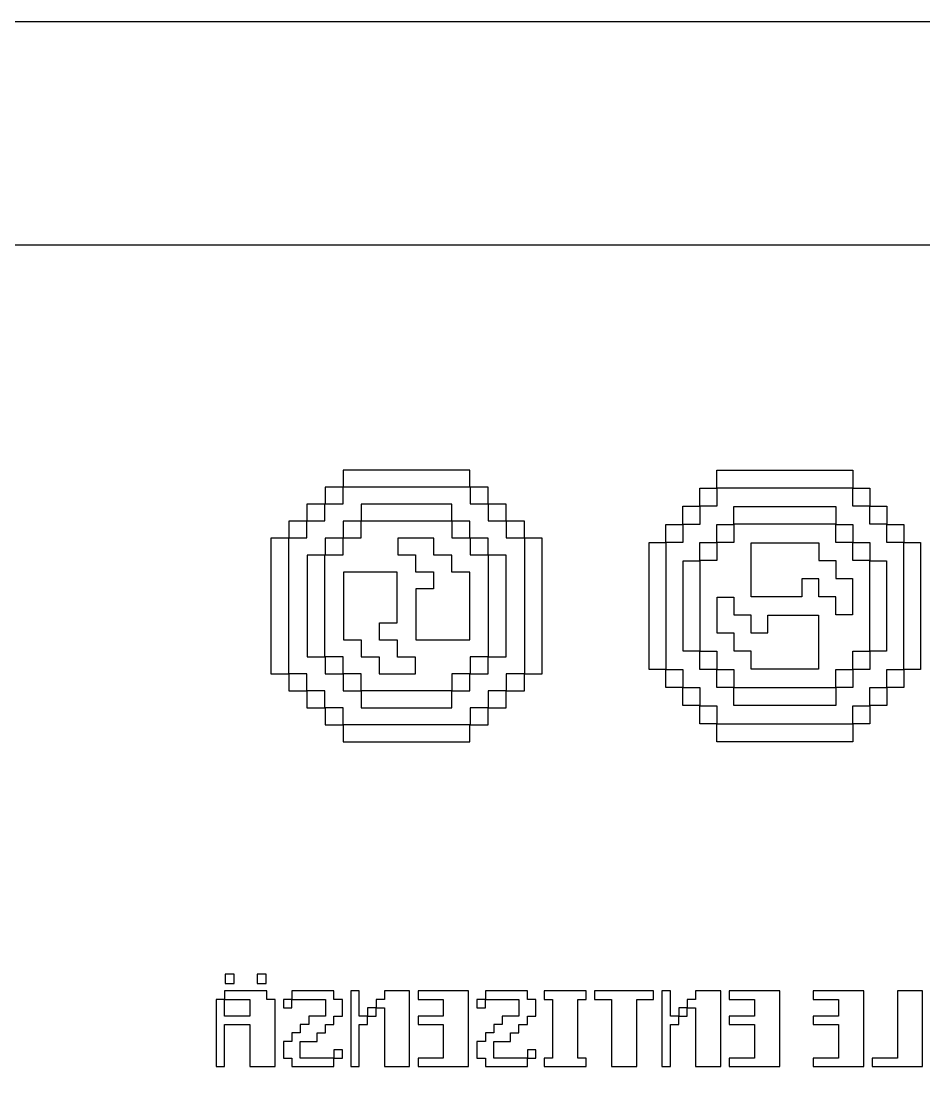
# Model space of a CAD drawing. Extents: x 0 to 138, y 0 to 96.
# Drawn here: x 91.22 to 109.71, y 74.05 to 95.99 of the extents above; entities that cross this region are included whole.
import ezdxf

# ---------------------------------------------------------------- set-up
doc = ezdxf.new("R2010")
doc.units = 0
doc.layers.add('Layer_1', color=7, linetype='CONTINUOUS')

msp = doc.modelspace()

# ---------------------------------------------------------------- linework, layer by layer
at = {"layer": 'Layer_1', "color": 7}
for points in [[(0.014465, 95.985521), (137.985535, 95.985521), (137.985535, 0.014463), (0.014465, 0.014463), (0.014465, 95.985521)], [(130.89566, 91.395654), (7.104344, 91.395654), (7.104344, 0.604339), (130.89566, 0.604339), (130.89566, 91.395654)], [(97.817349, 86.440237), (97.815215, 86.44193)], [(97.815215, 86.44193), (97.817349, 86.440237), (97.817349, 86.440237)], [(100.418243, 86.44193), (100.416068, 86.440237), (100.416068, 86.440237)], [(100.416068, 86.440237), (100.418243, 86.44193)], [(105.47679, 86.418968), (105.47879, 86.417204), (105.47879, 86.417204)], [(105.47879, 86.417163), (105.47679, 86.418927)], [(108.263177, 86.417204), (108.265254, 86.418968)], [(108.265254, 86.419009), (108.263215, 86.417204), (108.263215, 86.417204)], [(97.445764, 86.091871), (97.44363, 86.093564)], [(97.443671, 86.093641), (97.445764, 86.09191), (97.445764, 86.09191)], [(100.788023, 86.09164), (100.789787, 86.093641)], [(100.789828, 86.093564), (100.788023, 86.091602), (100.788023, 86.091602)], [(105.128463, 86.047342), (105.130463, 86.045577), (105.130463, 86.045577)], [(105.130463, 86.045577), (105.128463, 86.047342)], [(108.611889, 86.04529), (108.61362, 86.047424)], [(108.61362, 86.047383), (108.611889, 86.045249), (108.611889, 86.045249)], [(97.072044, 85.745275), (97.073809, 85.743275), (97.073809, 85.743275)], [(97.073809, 85.743275), (97.072044, 85.745275)], [(98.186801, 85.745237), (98.188935, 85.743583), (98.188935, 85.743583)], [(98.188976, 85.743583), (98.186842, 85.745275)], [(100.046616, 85.745275), (100.044482, 85.743583), (100.044482, 85.743583)], [(100.044482, 85.743583), (100.046616, 85.745275)], [(101.159649, 85.743275), (101.161414, 85.745275)], [(101.161414, 85.745275), (101.159649, 85.743275), (101.159649, 85.743275)], [(104.780097, 85.675715), (104.781828, 85.673622), (104.781828, 85.673622)], [(104.781867, 85.673622), (104.780174, 85.675756)], [(105.825156, 85.675756), (105.827156, 85.673992), (105.827156, 85.673992)], [(105.827156, 85.673951), (105.825156, 85.675715)], [(107.916888, 85.675797), (107.914888, 85.673992), (107.914888, 85.673992)], [(107.914888, 85.673992), (107.916927, 85.675756)], [(108.961908, 85.675797), (108.959908, 85.673992), (108.959908, 85.673992)], [(108.959908, 85.673992), (108.961947, 85.675756)], [(96.700418, 85.396948), (96.702182, 85.394948), (96.702182, 85.394948)], [(96.702223, 85.394948), (96.700459, 85.396948)], [(97.817308, 85.395217), (97.815174, 85.396909)], [(97.815256, 85.396909), (97.817349, 85.395217), (97.817349, 85.395217)], [(100.416437, 85.394948), (100.418202, 85.396948)], [(100.418243, 85.396948), (100.416437, 85.394948), (100.416437, 85.394948)], [(101.532999, 85.396948), (101.531235, 85.394948), (101.531235, 85.394948)], [(101.531235, 85.394909), (101.532999, 85.396909)], [(104.433501, 85.302037), (104.431808, 85.304171)], [(104.431808, 85.304171), (104.433501, 85.302037), (104.433501, 85.302037)], [(105.478521, 85.302078), (105.476828, 85.304212)], [(105.476828, 85.30413), (105.478521, 85.302037), (105.478521, 85.302037)], [(107.567099, 85.297646), (107.567099, 85.297646)], [(108.263523, 85.302078), (108.265254, 85.304212)], [(108.265293, 85.304171), (108.263561, 85.302037), (108.263561, 85.302037)], [(109.308582, 85.302078), (109.310274, 85.304212)], [(109.310313, 85.304171), (109.30862, 85.302037), (109.30862, 85.302037)], [(97.44363, 85.048582), (97.445394, 85.046582), (97.445394, 85.046582)], [(97.445435, 85.046582), (97.443671, 85.048582)], [(100.789787, 85.048621), (100.788023, 85.046582), (100.788023, 85.046582)], [(100.788023, 85.046582), (100.789787, 85.048582)], [(105.130155, 84.93041), (105.128463, 84.932544)], [(105.128501, 84.932585), (105.130155, 84.930451), (105.130155, 84.930451)], [(108.61362, 84.932585), (108.611889, 84.930451), (108.611889, 84.930451)], [(108.611927, 84.93041), (108.613658, 84.932544)], [(97.82174, 83.306638), (97.82174, 83.306638)], [(100.413729, 83.310716), (100.413729, 83.310716)], [(100.413729, 83.310716), (100.413729, 83.310716)], [(97.443589, 82.956849), (97.445394, 82.95885), (97.445394, 82.95885)], [(97.445394, 82.95885), (97.44363, 82.956811)], [(100.788023, 82.95885), (100.789787, 82.956811)], [(100.789787, 82.956811), (100.788023, 82.95885), (100.788023, 82.95885)], [(105.128463, 83.07277), (105.130155, 83.074904), (105.130155, 83.074904)], [(105.130155, 83.074904), (105.128463, 83.07277)], [(108.611889, 83.074945), (108.61362, 83.072811)], [(108.613658, 83.072811), (108.611889, 83.074904), (108.611889, 83.074904)], [(96.700377, 82.608484), (96.702182, 82.610523), (96.702182, 82.610523)], [(96.702182, 82.610561), (96.700418, 82.608484)], [(97.817308, 82.610215), (97.815174, 82.608484)], [(97.815215, 82.608445), (97.817349, 82.610176), (97.817349, 82.610176)], [(100.418202, 82.608445), (100.416437, 82.610523), (100.416437, 82.610523)], [(100.416437, 82.610523), (100.418202, 82.608445)], [(101.531235, 82.610561), (101.532999, 82.608484)], [(101.532999, 82.608445), (101.531235, 82.610523), (101.531235, 82.610523)], [(104.431808, 82.701143), (104.433501, 82.703318), (104.433501, 82.703318)], [(104.433501, 82.703318), (104.431808, 82.701143)], [(105.47879, 82.702949), (105.47679, 82.701184)], [(105.47679, 82.701143), (105.47879, 82.702949), (105.47879, 82.702949)], [(107.563022, 82.705657), (107.563022, 82.705657)], [(107.563022, 82.705657), (107.563022, 82.705657)], [(108.265293, 82.701184), (108.263215, 82.702949), (108.263215, 82.702949)], [(108.263215, 82.702949), (108.265293, 82.701184)], [(109.30862, 82.703318), (109.310313, 82.701143)], [(109.310351, 82.701184), (109.30862, 82.703318), (109.30862, 82.703318)], [(104.782097, 82.331363), (104.780097, 82.329599)], [(104.780174, 82.329558), (104.782136, 82.331363), (104.782136, 82.331363)], [(105.825117, 82.329599), (105.827156, 82.331363), (105.827156, 82.331363)], [(105.827156, 82.331363), (105.825156, 82.329599)], [(107.914888, 82.331363), (107.916927, 82.329599)], [(107.916927, 82.329599), (107.914888, 82.331363), (107.914888, 82.331363)], [(108.961947, 82.329599), (108.959908, 82.331363), (108.959908, 82.331363)], [(108.959947, 82.331363), (108.961985, 82.329599)], [(97.074096, 82.261849), (97.071962, 82.260118)], [(97.072003, 82.260118), (97.074137, 82.261849), (97.074137, 82.261849)], [(98.186801, 82.260118), (98.188935, 82.261849), (98.188935, 82.261849)], [(98.188976, 82.261811), (98.186842, 82.26008)], [(100.044441, 82.261849), (100.046575, 82.260118)], [(100.046575, 82.26008), (100.044482, 82.261849), (100.044482, 82.261849)], [(101.161414, 82.260118), (101.159649, 82.262195), (101.159649, 82.262195)], [(101.159649, 82.262195), (101.161414, 82.260118)], [(97.443589, 81.911829), (97.445394, 81.91383), (97.445394, 81.91383)], [(97.445394, 81.91383), (97.44363, 81.911791)], [(100.789787, 81.911791), (100.788023, 81.91383), (100.788023, 81.91383)], [(100.788023, 81.913791), (100.789787, 81.911752)], [(105.130463, 81.959737), (105.128463, 81.957972)], [(105.128463, 81.957972), (105.130463, 81.959737), (105.130463, 81.959737)], [(108.61362, 81.957972), (108.611542, 81.959737), (108.611542, 81.959737)], [(108.611542, 81.959737), (108.61362, 81.957972)], [(97.817308, 81.565156), (97.815174, 81.563464)], [(97.815215, 81.563425), (97.817349, 81.565118), (97.817349, 81.565118)], [(100.416068, 81.565118), (100.418243, 81.563425)], [(100.418202, 81.563387), (100.416068, 81.565118), (100.416068, 81.565118)], [(105.47679, 81.586387), (105.47879, 81.588151), (105.47879, 81.588151)], [(105.478829, 81.588151), (105.476828, 81.586387)], [(108.263177, 81.588151), (108.265254, 81.586387)], [(108.265293, 81.586387), (108.263215, 81.588151), (108.263215, 81.588151)], [(95.583907, 76.451644), (95.396554, 76.451644), (95.396554, 76.264291), (95.583907, 76.264291), (95.583907, 76.451644)], [(96.242312, 76.451644), (96.054959, 76.451644), (96.054959, 76.264291), (96.242312, 76.264291), (96.242312, 76.451644)], [(96.422066, 74.559019), (96.422066, 74.731391), (96.422066, 74.903762), (96.422066, 75.076133), (96.422066, 75.248505), (96.422066, 75.420876), (96.422066, 75.593247), (96.422066, 75.765619), (96.422066, 75.93799), (96.24969, 75.93799), (96.24969, 76.110361), (96.077322, 76.110361), (95.904953, 76.110361), (95.732577, 76.110361), (95.560209, 76.110361), (95.387833, 76.110361), (95.387833, 75.93799), (95.560209, 75.93799), (95.732577, 75.93799), (95.904953, 75.93799), (95.904953, 75.765619), (95.904953, 75.593247), (95.732577, 75.593247), (95.560209, 75.593247), (95.387833, 75.593247), (95.387833, 75.765619), (95.387833, 75.93799), (95.215465, 75.93799), (95.215465, 75.765619), (95.215465, 75.593247), (95.215465, 75.420876), (95.215465, 75.248505), (95.215465, 75.076133), (95.215465, 74.903762), (95.215465, 74.731391), (95.215465, 74.559019), (95.387833, 74.559019), (95.387833, 74.731391), (95.387833, 74.903762), (95.387833, 75.076133), (95.387833, 75.248505), (95.387833, 75.420876), (95.560209, 75.420876), (95.732577, 75.420876), (95.904953, 75.420876), (95.904953, 75.248505), (95.904953, 75.076133), (95.904953, 74.903762), (95.904953, 74.731391), (95.904953, 74.559019), (96.077322, 74.559019), (96.24969, 74.559019), (96.422066, 74.559019), (96.422066, 74.559019), (96.422066, 74.559019), (96.422066, 74.559019)], [(97.801036, 75.593247), (97.801036, 75.765619), (97.801036, 75.93799), (97.628665, 75.93799), (97.628665, 76.110361), (97.456294, 76.110361), (97.283922, 76.110361), (97.111551, 76.110361), (96.93918, 76.110361), (96.766808, 76.110361), (96.766808, 75.93799), (96.93918, 75.93799), (97.111551, 75.93799), (97.283922, 75.93799), (97.456294, 75.93799), (97.456294, 75.765619), (97.456294, 75.593247), (97.283922, 75.593247), (97.111551, 75.593247), (97.111551, 75.420876), (96.93918, 75.420876), (96.93918, 75.248505), (96.766808, 75.248505), (96.766808, 75.076133), (96.594437, 75.076133), (96.594437, 74.903762), (96.594437, 74.731391), (96.766808, 74.731391), (96.766808, 74.559019), (96.93918, 74.559019), (97.111551, 74.559019), (97.283922, 74.559019), (97.456294, 74.559019), (97.628665, 74.559019), (97.628665, 74.731391), (97.456294, 74.731391), (97.283922, 74.731391), (97.111551, 74.731391), (96.93918, 74.731391), (96.93918, 74.903762), (96.93918, 75.076133), (97.111551, 75.076133), (97.283922, 75.076133), (97.283922, 75.248505), (97.456294, 75.248505), (97.456294, 75.420876), (97.628665, 75.420876), (97.628665, 75.593247), (97.801036, 75.593247), (97.801036, 75.593247), (97.801036, 75.593247), (97.801036, 75.593247)], [(96.766808, 75.765619), (96.766808, 75.93799), (96.594437, 75.93799), (96.594437, 75.765619), (96.766808, 75.765619), (96.766808, 75.765619), (96.766808, 75.765619), (96.766808, 75.765619)], [(98.318148, 75.420876), (98.318148, 75.593247), (98.145777, 75.593247), (98.145777, 75.765619), (98.145777, 75.93799), (98.145777, 76.110361), (97.973406, 76.110361), (97.973406, 75.93799), (97.973406, 75.765619), (97.973406, 75.593247), (97.973406, 75.420876), (97.973406, 75.248505), (97.973406, 75.076133), (97.973406, 74.903762), (97.973406, 74.731391), (97.973406, 74.559019), (98.145777, 74.559019), (98.145777, 74.731391), (98.145777, 74.903762), (98.145777, 75.076133), (98.145777, 75.248505), (98.145777, 75.420876), (98.318148, 75.420876), (98.318148, 75.420876), (98.318148, 75.420876), (98.318148, 75.420876)], [(99.180006, 74.559019), (99.180006, 74.731391), (99.180006, 74.903762), (99.180006, 75.076133), (99.180006, 75.248505), (99.180006, 75.420876), (99.180006, 75.593247), (99.180006, 75.765619), (99.180006, 75.93799), (99.180006, 76.110361), (99.007634, 76.110361), (98.835262, 76.110361), (98.662891, 76.110361), (98.662891, 75.93799), (98.49052, 75.93799), (98.49052, 75.765619), (98.662891, 75.765619), (98.662891, 75.593247), (98.662891, 75.420876), (98.662891, 75.248505), (98.662891, 75.076133), (98.662891, 74.903762), (98.662891, 74.731391), (98.662891, 74.559019), (98.835262, 74.559019), (99.007634, 74.559019), (99.180006, 74.559019), (99.180006, 74.559019), (99.180006, 74.559019), (99.180006, 74.559019)], [(100.386606, 74.559019), (100.386606, 74.731391), (100.386606, 74.903762), (100.386606, 75.076133), (100.386606, 75.248505), (100.386606, 75.420876), (100.386606, 75.593247), (100.386606, 75.765619), (100.386606, 75.93799), (100.386606, 76.110361), (100.214234, 76.110361), (100.041863, 76.110361), (99.869492, 76.110361), (99.69712, 76.110361), (99.524749, 76.110361), (99.352378, 76.110361), (99.352378, 75.93799), (99.524749, 75.93799), (99.69712, 75.93799), (99.869492, 75.93799), (99.869492, 75.765619), (99.869492, 75.593247), (99.69712, 75.593247), (99.524749, 75.593247), (99.352378, 75.593247), (99.352378, 75.420876), (99.524749, 75.420876), (99.69712, 75.420876), (99.869492, 75.420876), (99.869492, 75.248505), (99.869492, 75.076133), (99.869492, 74.903762), (99.869492, 74.731391), (99.69712, 74.731391), (99.524749, 74.731391), (99.352378, 74.731391), (99.352378, 74.559019), (99.524749, 74.559019), (99.69712, 74.559019), (99.869492, 74.559019), (100.041863, 74.559019), (100.214234, 74.559019), (100.386606, 74.559019), (100.386606, 74.559019), (100.386606, 74.559019), (100.386606, 74.559019)], [(101.765577, 75.593247), (101.765577, 75.765619), (101.765577, 75.93799), (101.593206, 75.93799), (101.593206, 76.110361), (101.420834, 76.110361), (101.248463, 76.110361), (101.076092, 76.110361), (100.90372, 76.110361), (100.731349, 76.110361), (100.731349, 75.93799), (100.90372, 75.93799), (101.076092, 75.93799), (101.248463, 75.93799), (101.420834, 75.93799), (101.420834, 75.765619), (101.420834, 75.593247), (101.248463, 75.593247), (101.076092, 75.593247), (101.076092, 75.420876), (100.90372, 75.420876), (100.90372, 75.248505), (100.731349, 75.248505), (100.731349, 75.076133), (100.558978, 75.076133), (100.558978, 74.903762), (100.558978, 74.731391), (100.731349, 74.731391), (100.731349, 74.559019), (100.90372, 74.559019), (101.076092, 74.559019), (101.248463, 74.559019), (101.420834, 74.559019), (101.593206, 74.559019), (101.593206, 74.731391), (101.420834, 74.731391), (101.248463, 74.731391), (101.076092, 74.731391), (100.90372, 74.731391), (100.90372, 74.903762), (100.90372, 75.076133), (101.076092, 75.076133), (101.248463, 75.076133), (101.248463, 75.248505), (101.420834, 75.248505), (101.420834, 75.420876), (101.593206, 75.420876), (101.593206, 75.593247), (101.765577, 75.593247), (101.765577, 75.593247), (101.765577, 75.593247), (101.765577, 75.593247)], [(100.731349, 75.765619), (100.731349, 75.93799), (100.558978, 75.93799), (100.558978, 75.765619), (100.731349, 75.765619), (100.731349, 75.765619), (100.731349, 75.765619), (100.731349, 75.765619)], [(102.799804, 74.559019), (102.799804, 74.731391), (102.627433, 74.731391), (102.627433, 74.903762), (102.627433, 75.076133), (102.627433, 75.248505), (102.627433, 75.420876), (102.627433, 75.593247), (102.627433, 75.765619), (102.627433, 75.93799), (102.799804, 75.93799), (102.799804, 76.110361), (102.627433, 76.110361), (102.455062, 76.110361), (102.28269, 76.110361), (102.110319, 76.110361), (101.937948, 76.110361), (101.937948, 75.93799), (102.110319, 75.93799), (102.110319, 75.765619), (102.110319, 75.593247), (102.110319, 75.420876), (102.110319, 75.248505), (102.110319, 75.076133), (102.110319, 74.903762), (102.110319, 74.731391), (101.937948, 74.731391), (101.937948, 74.559019), (102.110319, 74.559019), (102.28269, 74.559019), (102.455062, 74.559019), (102.627433, 74.559019), (102.799804, 74.559019), (102.799804, 74.559019), (102.799804, 74.559019), (102.799804, 74.559019)], [(104.178776, 75.93799), (104.178776, 76.110361), (104.006404, 76.110361), (103.834033, 76.110361), (103.661662, 76.110361), (103.48929, 76.110361), (103.316919, 76.110361), (103.144548, 76.110361), (102.972176, 76.110361), (102.972176, 75.93799), (103.144548, 75.93799), (103.316919, 75.93799), (103.316919, 75.765619), (103.316919, 75.593247), (103.316919, 75.420876), (103.316919, 75.248505), (103.316919, 75.076133), (103.316919, 74.903762), (103.316919, 74.731391), (103.316919, 74.559019), (103.48929, 74.559019), (103.661662, 74.559019), (103.834033, 74.559019), (103.834033, 74.731391), (103.834033, 74.903762), (103.834033, 75.076133), (103.834033, 75.248505), (103.834033, 75.420876), (103.834033, 75.593247), (103.834033, 75.765619), (103.834033, 75.93799), (104.006404, 75.93799), (104.178776, 75.93799), (104.178776, 75.93799), (104.178776, 75.93799), (104.178776, 75.93799)], [(104.695888, 75.420876), (104.695888, 75.593247), (104.523517, 75.593247), (104.523517, 75.765619), (104.523517, 75.93799), (104.523517, 76.110361), (104.351146, 76.110361), (104.351146, 75.93799), (104.351146, 75.765619), (104.351146, 75.593247), (104.351146, 75.420876), (104.351146, 75.248505), (104.351146, 75.076133), (104.351146, 74.903762), (104.351146, 74.731391), (104.351146, 74.559019), (104.523517, 74.559019), (104.523517, 74.731391), (104.523517, 74.903762), (104.523517, 75.076133), (104.523517, 75.248505), (104.523517, 75.420876), (104.695888, 75.420876), (104.695888, 75.420876), (104.695888, 75.420876), (104.695888, 75.420876)], [(105.557745, 74.559019), (105.557745, 74.731391), (105.557745, 74.903762), (105.557745, 75.076133), (105.557745, 75.248505), (105.557745, 75.420876), (105.557745, 75.593247), (105.557745, 75.765619), (105.557745, 75.93799), (105.557745, 76.110361), (105.385374, 76.110361), (105.213002, 76.110361), (105.040631, 76.110361), (105.040631, 75.93799), (104.86826, 75.93799), (104.86826, 75.765619), (105.040631, 75.765619), (105.040631, 75.593247), (105.040631, 75.420876), (105.040631, 75.248505), (105.040631, 75.076133), (105.040631, 74.903762), (105.040631, 74.731391), (105.040631, 74.559019), (105.213002, 74.559019), (105.385374, 74.559019), (105.557745, 74.559019), (105.557745, 74.559019), (105.557745, 74.559019), (105.557745, 74.559019)], [(106.764345, 74.559019), (106.764345, 74.731391), (106.764345, 74.903762), (106.764345, 75.076133), (106.764345, 75.248505), (106.764345, 75.420876), (106.764345, 75.593247), (106.764345, 75.765619), (106.764345, 75.93799), (106.764345, 76.110361), (106.591974, 76.110361), (106.419602, 76.110361), (106.247231, 76.110361), (106.07486, 76.110361), (105.902488, 76.110361), (105.730117, 76.110361), (105.730117, 75.93799), (105.902488, 75.93799), (106.07486, 75.93799), (106.247231, 75.93799), (106.247231, 75.765619), (106.247231, 75.593247), (106.07486, 75.593247), (105.902488, 75.593247), (105.730117, 75.593247), (105.730117, 75.420876), (105.902488, 75.420876), (106.07486, 75.420876), (106.247231, 75.420876), (106.247231, 75.248505), (106.247231, 75.076133), (106.247231, 74.903762), (106.247231, 74.731391), (106.07486, 74.731391), (105.902488, 74.731391), (105.730117, 74.731391), (105.730117, 74.559019), (105.902488, 74.559019), (106.07486, 74.559019), (106.247231, 74.559019), (106.419602, 74.559019), (106.591974, 74.559019), (106.764345, 74.559019), (106.764345, 74.559019), (106.764345, 74.559019), (106.764345, 74.559019)], [(108.488058, 74.559019), (108.488058, 74.731391), (108.488058, 74.903762), (108.488058, 75.076133), (108.488058, 75.248505), (108.488058, 75.420876), (108.488058, 75.593247), (108.488058, 75.765619), (108.488058, 75.93799), (108.488058, 76.110361), (108.315687, 76.110361), (108.143316, 76.110361), (107.970944, 76.110361), (107.798573, 76.110361), (107.626202, 76.110361), (107.45383, 76.110361), (107.45383, 75.93799), (107.626202, 75.93799), (107.798573, 75.93799), (107.970944, 75.93799), (107.970944, 75.765619), (107.970944, 75.593247), (107.798573, 75.593247), (107.626202, 75.593247), (107.45383, 75.593247), (107.45383, 75.420876), (107.626202, 75.420876), (107.798573, 75.420876), (107.970944, 75.420876), (107.970944, 75.248505), (107.970944, 75.076133), (107.970944, 74.903762), (107.970944, 74.731391), (107.798573, 74.731391), (107.626202, 74.731391), (107.45383, 74.731391), (107.45383, 74.559019), (107.626202, 74.559019), (107.798573, 74.559019), (107.970944, 74.559019), (108.143316, 74.559019), (108.315687, 74.559019), (108.488058, 74.559019), (108.488058, 74.559019), (108.488058, 74.559019), (108.488058, 74.559019)], [(109.694659, 74.559019), (109.694659, 74.731391), (109.694659, 74.903762), (109.694659, 75.076133), (109.694659, 75.248505), (109.694659, 75.420876), (109.694659, 75.593247), (109.694659, 75.765619), (109.694659, 75.93799), (109.694659, 76.110361), (109.522288, 76.110361), (109.349916, 76.110361), (109.177545, 76.110361), (109.177545, 75.93799), (109.177545, 75.765619), (109.177545, 75.593247), (109.177545, 75.420876), (109.177545, 75.248505), (109.177545, 75.076133), (109.177545, 74.903762), (109.177545, 74.731391), (109.005174, 74.731391), (108.832802, 74.731391), (108.66043, 74.731391), (108.66043, 74.559019), (108.832802, 74.559019), (109.005174, 74.559019), (109.177545, 74.559019), (109.349916, 74.559019), (109.522288, 74.559019), (109.694659, 74.559019), (109.694659, 74.559019), (109.694659, 74.559019), (109.694659, 74.559019)], [(98.49052, 75.593247), (98.49052, 75.765619), (98.318148, 75.765619), (98.318148, 75.593247), (98.49052, 75.593247), (98.49052, 75.593247), (98.49052, 75.593247), (98.49052, 75.593247)], [(104.86826, 75.593247), (104.86826, 75.765619), (104.695888, 75.765619), (104.695888, 75.593247), (104.86826, 75.593247), (104.86826, 75.593247), (104.86826, 75.593247), (104.86826, 75.593247)], [(97.801036, 74.731391), (97.801036, 74.903762), (97.628665, 74.903762), (97.628665, 74.731391), (97.801036, 74.731391), (97.801036, 74.731391), (97.801036, 74.731391), (97.801036, 74.731391)], [(101.765577, 74.731391), (101.765577, 74.903762), (101.593206, 74.903762), (101.593206, 74.731391), (101.765577, 74.731391), (101.765577, 74.731391), (101.765577, 74.731391), (101.765577, 74.731391)]]:
    msp.add_lwpolyline(points, close=True, dxfattribs=at)
for points in [[(100.416068, 86.785217), (99.549746, 86.785217), (98.687815, 86.785217), (97.817349, 86.785217)], [(97.817349, 86.785217), (97.817349, 86.670698), (97.817349, 86.555448), (97.817349, 86.440237)], [(100.416068, 86.440237), (100.416068, 86.554141), (100.416068, 86.668083), (100.416068, 86.785217)], [(105.47879, 86.417204), (105.47879, 86.538713), (105.47879, 86.660222), (105.47879, 86.785219)], [(105.47879, 86.785219), (106.407022, 86.785219), (107.331175, 86.785219), (108.263177, 86.785219)], [(108.263177, 86.785219), (108.263177, 86.663054), (108.263177, 86.540149), (108.263177, 86.417204)], [(97.817349, 86.440237), (97.696045, 86.440237), (97.574741, 86.440237), (97.445764, 86.440237)], [(97.445764, 86.440237), (97.445764, 86.32191), (97.445764, 86.206929), (97.445764, 86.091871)], [(97.815215, 86.44193), (98.682891, 86.44193), (99.550567, 86.44193), (100.418243, 86.44193)], [(97.815215, 86.093564), (97.815215, 86.214623), (97.815215, 86.328295), (97.815215, 86.44193)], [(100.788023, 86.440237), (100.661548, 86.440237), (100.538808, 86.440237), (100.416068, 86.440237)], [(100.418243, 86.44193), (100.418243, 86.326987), (100.418243, 86.212007), (100.418243, 86.093564)], [(100.788023, 86.091602), (100.788023, 86.205352), (100.788023, 86.319101), (100.788023, 86.440237)], [(105.130463, 86.045577), (105.130463, 86.16684), (105.130463, 86.288103), (105.130463, 86.417163)], [(105.130463, 86.417163), (105.248752, 86.417163), (105.363771, 86.417163), (105.47879, 86.417163)], [(108.265254, 86.418968), (107.335753, 86.418968), (106.406291, 86.418968), (105.47679, 86.418968)], [(105.47679, 86.418927), (105.47679, 86.29631), (105.47679, 86.173652), (105.47679, 86.047342)], [(108.263215, 86.417204), (108.376965, 86.417204), (108.490715, 86.417204), (108.611889, 86.417204)], [(108.265254, 86.047424), (108.265254, 86.176566), (108.265254, 86.297829), (108.265254, 86.419009)], [(108.611889, 86.417204), (108.611889, 86.29077), (108.611889, 86.16803), (108.611889, 86.04529)], [(97.445764, 86.09191), (97.324419, 86.09191), (97.203074, 86.09191), (97.073809, 86.09191)], [(97.073809, 86.09191), (97.073809, 85.97339), (97.073809, 85.858332), (97.073809, 85.743275)], [(97.44363, 86.093564), (97.566247, 86.093564), (97.688905, 86.093564), (97.815215, 86.093564)], [(97.443671, 85.745275), (97.443671, 85.866334), (97.443671, 85.980007), (97.443671, 86.093641)], [(100.044482, 86.088525), (99.425939, 86.088525), (98.811664, 86.088525), (98.188976, 86.088525)], [(98.188976, 86.088525), (98.188976, 85.974044), (98.188976, 85.858833), (98.188976, 85.743583)], [(100.044482, 85.743583), (100.044482, 85.857486), (100.044482, 85.971351), (100.044482, 86.088525)], [(100.418243, 86.093564), (100.547384, 86.093564), (100.668606, 86.093564), (100.789828, 86.093564)], [(101.159649, 86.09164), (101.03338, 86.09164), (100.910681, 86.09164), (100.788023, 86.09164)], [(100.789787, 86.093641), (100.789787, 85.978699), (100.789787, 85.863718), (100.789787, 85.745275)], [(101.159649, 85.743275), (101.159649, 85.856986), (101.159649, 85.970697), (101.159649, 86.09164)], [(104.781828, 85.673622), (104.781828, 85.794967), (104.781828, 85.916312), (104.781828, 86.045577)], [(104.781828, 86.045577), (104.900348, 86.045577), (105.015405, 86.045577), (105.130463, 86.045577)], [(105.47679, 86.047342), (105.355731, 86.047342), (105.242059, 86.047342), (105.128463, 86.047342)], [(105.128463, 86.047342), (105.128463, 85.924725), (105.128463, 85.802067), (105.128463, 85.675715)], [(105.827156, 85.673992), (105.827156, 85.795501), (105.827156, 85.916969), (105.827156, 86.042007)], [(105.827156, 86.042007), (106.523118, 86.042007), (107.215041, 86.042007), (107.914888, 86.042007)], [(107.914888, 86.042007), (107.914888, 85.919841), (107.914888, 85.796896), (107.914888, 85.673992)], [(108.61362, 86.047424), (108.498639, 86.047424), (108.383658, 86.047424), (108.265254, 86.047424)], [(108.611889, 86.045249), (108.725561, 86.045249), (108.839157, 86.045249), (108.959908, 86.045249)], [(108.61362, 85.675756), (108.61362, 85.804898), (108.61362, 85.926161), (108.61362, 86.047383)], [(108.959908, 86.045249), (108.959908, 85.919267), (108.959908, 85.796609), (108.959908, 85.673992)], [(97.073809, 85.743275), (96.952546, 85.743275), (96.831283, 85.743275), (96.702223, 85.743275)], [(96.702223, 85.743275), (96.702223, 85.624986), (96.702223, 85.509967), (96.702223, 85.394948)], [(97.072044, 85.396948), (97.072044, 85.518007), (97.072044, 85.631679), (97.072044, 85.745275)], [(97.072044, 85.745275), (97.194661, 85.745275), (97.317319, 85.745275), (97.443671, 85.745275)], [(98.188935, 85.743583), (98.067631, 85.743583), (97.946327, 85.743583), (97.817308, 85.743583)], [(97.817308, 85.743583), (97.817308, 85.625255), (97.817308, 85.510274), (97.817308, 85.395217)], [(98.186801, 85.396909), (98.186801, 85.517968), (98.186801, 85.631641), (98.186801, 85.745237)], [(98.186842, 85.745275), (98.80678, 85.745275), (99.426678, 85.745275), (100.046616, 85.745275)], [(100.416437, 85.743583), (100.289962, 85.743583), (100.167222, 85.743583), (100.044482, 85.743583)], [(100.046616, 85.745275), (100.046616, 85.630333), (100.046616, 85.515352), (100.046616, 85.396948)], [(100.416437, 85.394948), (100.416437, 85.508697), (100.416437, 85.622447), (100.416437, 85.743583)], [(100.789787, 85.745275), (100.918929, 85.745275), (101.040192, 85.745275), (101.161414, 85.745275)], [(101.531235, 85.743275), (101.404965, 85.743275), (101.282307, 85.743275), (101.159649, 85.743275)], [(101.161414, 85.745275), (101.161414, 85.630333), (101.161414, 85.515352), (101.161414, 85.396948)], [(101.531235, 85.394948), (101.531235, 85.508659), (101.531235, 85.62237), (101.531235, 85.743275)], [(104.433501, 85.302037), (104.433501, 85.423341), (104.433501, 85.544645), (104.433501, 85.673622)], [(104.433501, 85.673622), (104.551828, 85.673622), (104.666809, 85.673622), (104.781867, 85.673622)], [(105.128463, 85.675715), (105.007404, 85.675715), (104.893731, 85.675715), (104.780097, 85.675715)], [(104.780174, 85.675756), (104.780174, 85.553139), (104.780174, 85.430481), (104.780174, 85.304171)], [(105.478521, 85.302037), (105.478521, 85.423382), (105.478521, 85.544727), (105.478521, 85.673951)], [(105.478521, 85.673951), (105.597041, 85.673951), (105.712098, 85.673951), (105.827156, 85.673951)], [(107.916927, 85.675756), (107.219657, 85.675756), (106.522425, 85.675756), (105.825156, 85.675756)], [(105.825156, 85.675715), (105.825156, 85.553098), (105.825156, 85.43044), (105.825156, 85.30413)], [(107.914888, 85.673992), (108.028638, 85.673992), (108.142387, 85.673992), (108.263523, 85.673992)], [(107.916888, 85.304212), (107.916888, 85.433354), (107.916888, 85.554617), (107.916888, 85.675797)], [(108.263523, 85.673992), (108.263523, 85.547558), (108.263523, 85.424818), (108.263523, 85.302078)], [(108.961947, 85.675756), (108.847005, 85.675756), (108.732024, 85.675756), (108.61362, 85.675756)], [(108.959908, 85.673992), (109.073658, 85.673992), (109.187408, 85.673992), (109.308582, 85.673992)], [(108.961908, 85.304212), (108.961908, 85.433354), (108.961908, 85.554617), (108.961908, 85.675797)], [(109.308582, 85.673992), (109.308582, 85.547558), (109.308582, 85.424818), (109.308582, 85.302078)], [(96.702182, 85.394948), (96.580673, 85.394948), (96.459164, 85.394948), (96.334167, 85.394948)], [(96.334167, 85.394948), (96.334167, 84.466716), (96.334167, 83.542562), (96.334167, 82.610561)], [(96.700418, 82.608484), (96.700418, 83.537985), (96.700418, 84.467447), (96.700418, 85.396948)], [(96.700459, 85.396948), (96.823076, 85.396948), (96.945734, 85.396948), (97.072044, 85.396948)], [(97.817349, 85.395217), (97.696004, 85.395217), (97.574659, 85.395217), (97.445435, 85.395217)], [(97.445435, 85.395217), (97.445435, 85.276697), (97.445435, 85.16164), (97.445435, 85.046582)], [(97.815174, 85.396909), (97.937791, 85.396909), (98.060449, 85.396909), (98.186801, 85.396909)], [(97.815256, 85.048582), (97.815256, 85.169641), (97.815256, 85.283314), (97.815256, 85.396909)], [(99.676015, 85.391485), (99.426472, 85.391485), (99.183659, 85.391485), (98.936332, 85.391485)], [(98.936332, 85.391485), (98.936332, 85.27989), (98.936332, 85.167064), (98.936332, 85.049775)], [(99.676015, 85.391485), (99.426472, 85.391485), (99.183659, 85.391485), (98.936332, 85.391485)], [(98.936332, 85.391485), (98.936332, 85.27989), (98.936332, 85.167064), (98.936332, 85.049775)], [(99.676015, 85.044543), (99.676015, 85.161755), (99.676015, 85.274851), (99.676015, 85.391485)], [(99.676015, 85.044543), (99.676015, 85.161755), (99.676015, 85.274851), (99.676015, 85.391485)], [(100.046616, 85.396948), (100.175758, 85.396948), (100.297021, 85.396948), (100.418243, 85.396948)], [(100.788023, 85.394948), (100.661753, 85.394948), (100.539095, 85.394948), (100.416437, 85.394948)], [(100.418202, 85.396948), (100.418202, 85.282006), (100.418202, 85.167025), (100.418202, 85.048621)], [(100.788023, 85.046582), (100.788023, 85.160293), (100.788023, 85.274004), (100.788023, 85.394948)], [(101.161414, 85.396948), (101.290556, 85.396948), (101.411777, 85.396948), (101.532999, 85.396948)], [(101.899209, 85.394909), (101.777084, 85.394909), (101.654139, 85.394909), (101.531235, 85.394909)], [(101.532999, 85.396909), (101.532999, 84.467409), (101.532999, 83.537946), (101.532999, 82.608445)], [(101.899209, 82.610523), (101.899209, 83.538677), (101.899209, 84.462831), (101.899209, 85.394909)], [(104.08852, 82.703318), (104.08852, 83.56964), (104.08852, 84.431571), (104.08852, 85.302037)], [(104.08852, 85.302037), (104.203039, 85.302037), (104.318289, 85.302037), (104.433501, 85.302037)], [(104.431808, 85.304171), (104.431808, 84.436495), (104.431808, 83.568819), (104.431808, 82.701143)], [(104.780174, 85.304171), (104.659115, 85.304171), (104.545443, 85.304171), (104.431808, 85.304171)], [(105.130155, 84.930451), (105.130155, 85.051755), (105.130155, 85.173059), (105.130155, 85.302078)], [(105.130155, 85.302078), (105.248483, 85.302078), (105.363463, 85.302078), (105.478521, 85.302078)], [(105.476828, 85.304212), (105.476828, 85.181595), (105.476828, 85.058937), (105.476828, 84.932585)], [(105.825156, 85.30413), (105.704097, 85.30413), (105.590424, 85.30413), (105.476828, 85.30413)], [(106.179022, 85.297605), (106.63856, 85.297646), (107.099675, 85.297646), (107.567099, 85.297646)], [(106.179022, 84.192861), (106.179022, 84.559646), (106.179022, 84.926307), (106.179022, 85.297605)], [(107.567099, 85.297646), (107.567099, 85.175234), (107.567099, 85.057418), (107.567099, 84.932873)], [(108.265254, 85.304212), (108.150273, 85.304212), (108.035293, 85.304212), (107.916888, 85.304212)], [(108.263561, 85.302037), (108.377234, 85.302037), (108.490945, 85.302037), (108.611927, 85.302037)], [(108.265293, 84.932544), (108.265293, 85.061686), (108.265293, 85.182949), (108.265293, 85.304171)], [(108.611927, 85.302037), (108.611927, 85.17585), (108.611927, 85.05315), (108.611927, 84.93041)], [(109.310274, 85.304212), (109.195293, 85.304212), (109.080351, 85.304212), (108.961908, 85.304212)], [(109.30862, 85.302037), (109.422524, 85.302037), (109.536389, 85.302037), (109.653562, 85.302037)], [(109.310313, 82.701143), (109.310313, 83.568819), (109.310313, 84.436495), (109.310313, 85.304171)], [(109.653562, 85.302037), (109.653562, 84.435715), (109.653562, 83.573744), (109.653562, 82.703318)], [(97.445394, 85.046582), (97.323885, 85.046582), (97.202417, 85.046582), (97.077379, 85.046582)], [(97.077379, 85.046582), (97.077379, 84.35062), (97.077379, 83.658697), (97.077379, 82.95885)], [(97.44363, 82.956811), (97.44363, 83.654081), (97.44363, 84.351312), (97.44363, 85.048582)], [(97.443671, 85.048582), (97.566288, 85.048582), (97.688946, 85.048582), (97.815256, 85.048582)], [(98.936332, 85.049775), (99.056734, 85.049775), (99.175945, 85.049775), (99.301804, 85.049775)], [(98.936332, 85.049775), (99.056734, 85.049775), (99.175945, 85.049775), (99.301804, 85.049775)], [(99.301804, 85.049775), (99.301804, 84.932524), (99.301804, 84.819429), (99.301804, 84.702063)], [(99.301804, 85.049775), (99.301804, 84.932524), (99.301804, 84.819429), (99.301804, 84.702063)], [(100.046944, 85.044543), (99.921167, 85.044543), (99.801915, 85.044543), (99.676015, 85.044543)], [(100.046944, 85.044543), (99.921167, 85.044543), (99.801915, 85.044543), (99.676015, 85.044543)], [(100.046944, 84.696831), (100.046944, 84.814043), (100.046944, 84.927177), (100.046944, 85.044543)], [(100.046944, 84.696831), (100.046944, 84.814043), (100.046944, 84.927177), (100.046944, 85.044543)], [(100.418202, 85.048621), (100.547343, 85.048621), (100.668565, 85.048621), (100.789787, 85.048621)], [(101.155997, 85.046582), (101.033831, 85.046582), (100.910927, 85.046582), (100.788023, 85.046582)], [(100.789787, 85.048582), (100.789787, 84.351351), (100.789787, 83.654119), (100.789787, 82.956811)], [(101.155997, 82.95885), (101.155997, 83.654812), (101.155997, 84.346773), (101.155997, 85.046582)], [(104.785213, 83.074904), (104.785213, 83.693447), (104.785213, 84.307722), (104.785213, 84.93041)], [(104.785213, 84.93041), (104.899694, 84.93041), (105.014905, 84.93041), (105.130155, 84.93041)], [(105.128463, 84.932544), (105.128463, 84.312606), (105.128463, 83.692708), (105.128463, 83.07277)], [(105.476828, 84.932585), (105.35577, 84.932585), (105.242097, 84.932585), (105.128501, 84.932585)], [(107.567099, 84.932873), (107.682349, 84.932873), (107.795484, 84.932873), (107.912888, 84.932873)], [(107.912888, 84.932873), (107.912888, 84.807096), (107.912888, 84.687885), (107.912888, 84.561944)], [(108.613658, 84.932544), (108.498678, 84.932544), (108.383697, 84.932544), (108.265293, 84.932544)], [(108.611889, 84.930451), (108.725831, 84.930451), (108.839696, 84.930451), (108.956831, 84.930451)], [(108.61362, 83.072811), (108.61362, 83.692749), (108.61362, 84.312647), (108.61362, 84.932585)], [(108.956831, 84.930451), (108.956831, 84.311867), (108.956831, 83.697633), (108.956831, 83.074945)], [(97.821781, 84.694716), (97.82174, 84.235178), (97.82174, 83.774062), (97.82174, 83.306638)], [(98.926525, 84.694716), (98.55974, 84.694716), (98.193079, 84.694716), (97.821781, 84.694716)], [(98.926525, 83.653465), (98.926525, 84.003447), (98.926525, 84.347158), (98.926525, 84.694716)], [(99.301804, 84.702063), (99.427621, 84.702063), (99.546832, 84.702063), (99.670516, 84.702063)], [(99.301804, 84.702063), (99.427621, 84.702063), (99.546832, 84.702063), (99.670516, 84.702063)], [(99.670516, 84.702063), (99.670516, 84.584659), (99.670516, 84.471448), (99.670516, 84.351928)], [(99.670516, 84.702063), (99.670516, 84.584659), (99.670516, 84.471448), (99.670516, 84.351928)], [(100.413729, 84.696831), (100.292055, 84.696831), (100.172844, 84.696831), (100.046944, 84.696831)], [(100.413729, 84.696831), (100.292055, 84.696831), (100.172844, 84.696831), (100.046944, 84.696831)], [(100.413729, 83.310716), (100.413729, 83.772793), (100.413729, 84.2326), (100.413729, 84.696831)], [(100.413729, 83.310716), (100.413729, 83.772793), (100.413729, 84.2326), (100.413729, 84.696831)], [(107.570369, 84.556486), (107.452965, 84.556486), (107.339792, 84.556486), (107.220272, 84.556486)], [(107.220272, 84.556486), (107.220272, 84.437439), (107.220272, 84.316791), (107.220272, 84.192861)], [(107.570369, 84.187814), (107.570369, 84.313591), (107.570369, 84.432843), (107.570369, 84.556486)], [(107.912888, 84.561944), (108.030061, 84.561944), (108.143157, 84.561944), (108.25983, 84.561944)], [(108.25983, 84.561944), (108.25983, 84.312401), (108.25983, 84.069588), (108.25983, 83.822302)], [(99.670516, 84.351928), (99.55147, 84.351928), (99.430822, 84.351928), (99.306892, 84.351928)], [(99.306892, 84.351928), (99.306892, 84.001908), (99.306892, 83.658197), (99.306892, 83.310716)], [(99.670516, 84.351928), (99.55147, 84.351928), (99.430822, 84.351928), (99.306892, 84.351928)], [(99.306892, 84.351928), (99.306892, 84.001908), (99.306892, 83.658197), (99.306892, 83.310716)], [(105.482252, 83.443371), (105.482252, 83.692914), (105.482252, 83.935727), (105.482252, 84.183054)], [(105.482252, 84.183054), (105.593848, 84.183054), (105.706674, 84.183054), (105.823963, 84.183054)], [(105.482252, 83.443371), (105.482252, 83.692914), (105.482252, 83.935727), (105.482252, 84.183054)], [(105.482252, 84.183054), (105.593848, 84.183054), (105.706674, 84.183054), (105.823963, 84.183054)], [(105.823963, 84.183054), (105.823963, 84.062652), (105.823963, 83.943441), (105.823963, 83.817582)], [(105.823963, 84.183054), (105.823963, 84.062652), (105.823963, 83.943441), (105.823963, 83.817582)], [(107.220272, 84.192861), (106.870291, 84.192861), (106.52658, 84.192861), (106.179022, 84.192861)], [(107.918119, 84.187814), (107.800831, 84.187814), (107.687735, 84.187814), (107.570369, 84.187814)], [(107.918119, 83.822302), (107.918119, 83.942744), (107.918119, 84.061914), (107.918119, 84.187814)], [(105.823963, 83.817582), (105.941213, 83.817582), (106.054309, 83.817582), (106.171675, 83.817582)], [(105.823963, 83.817582), (105.941213, 83.817582), (106.054309, 83.817582), (106.171675, 83.817582)], [(106.171675, 83.817582), (106.171675, 83.691765), (106.171675, 83.572553), (106.171675, 83.448869)], [(106.171675, 83.817582), (106.171675, 83.691765), (106.171675, 83.572553), (106.171675, 83.448869)], [(106.52181, 83.448869), (106.52181, 83.567916), (106.52181, 83.688564), (106.52181, 83.812494)], [(106.52181, 83.812494), (106.87183, 83.812494), (107.215541, 83.812494), (107.563022, 83.812494)], [(106.52181, 83.448869), (106.52181, 83.567916), (106.52181, 83.688564), (106.52181, 83.812494)], [(106.52181, 83.812494), (106.87183, 83.812494), (107.215541, 83.812494), (107.563022, 83.812494)], [(107.563022, 83.812494), (107.563022, 83.445669), (107.563022, 83.079007), (107.563022, 82.705657)], [(107.563022, 83.812494), (107.563022, 83.445669), (107.563022, 83.079007), (107.563022, 82.705657)], [(108.25983, 83.822302), (108.148158, 83.822302), (108.035331, 83.822302), (107.918119, 83.822302)], [(98.5629, 83.303369), (98.5629, 83.420773), (98.5629, 83.533946), (98.5629, 83.653465)], [(98.5629, 83.653465), (98.681947, 83.653465), (98.802594, 83.653465), (98.926525, 83.653465)], [(105.829195, 83.443371), (105.711983, 83.443371), (105.598887, 83.443371), (105.482252, 83.443371)], [(105.829195, 83.443371), (105.711983, 83.443371), (105.598887, 83.443371), (105.482252, 83.443371)], [(105.829195, 83.072442), (105.829195, 83.198219), (105.829195, 83.317471), (105.829195, 83.443371)], [(105.829195, 83.072442), (105.829195, 83.198219), (105.829195, 83.317471), (105.829195, 83.443371)], [(106.171675, 83.448869), (106.289079, 83.448869), (106.40229, 83.448869), (106.52181, 83.448869)], [(106.171675, 83.448869), (106.289079, 83.448869), (106.40229, 83.448869), (106.52181, 83.448869)], [(97.82174, 83.306638), (97.944152, 83.306638), (98.061968, 83.306638), (98.186513, 83.306638)], [(98.186513, 83.306638), (98.186513, 83.191389), (98.186513, 83.078254), (98.186513, 82.96085)], [(98.931572, 83.303369), (98.805795, 83.303369), (98.686543, 83.303369), (98.5629, 83.303369)], [(98.931572, 82.955618), (98.931572, 83.072907), (98.931572, 83.186003), (98.931572, 83.303369)], [(99.306892, 83.310716), (99.673717, 83.310716), (100.040378, 83.310716), (100.413729, 83.310716)], [(99.306892, 83.310716), (99.673717, 83.310716), (100.040378, 83.310716), (100.413729, 83.310716)], [(97.077379, 82.95885), (97.199545, 82.95885), (97.32249, 82.95885), (97.445394, 82.95885)], [(97.815174, 82.956849), (97.686032, 82.956849), (97.564769, 82.956849), (97.443589, 82.956849)], [(97.445394, 82.95885), (97.445394, 82.8451), (97.445394, 82.73135), (97.445394, 82.610215)], [(97.815174, 82.608484), (97.815174, 82.723464), (97.815174, 82.838445), (97.815174, 82.956849)], [(98.186513, 82.96085), (98.31229, 82.96085), (98.431501, 82.96085), (98.557442, 82.96085)], [(98.557442, 82.96085), (98.557442, 82.843677), (98.557442, 82.730581), (98.557442, 82.613908)], [(99.297084, 82.955618), (99.176642, 82.955618), (99.057472, 82.955618), (98.931572, 82.955618)], [(99.297084, 82.613908), (99.297084, 82.72558), (99.297084, 82.838407), (99.297084, 82.955618)], [(100.789787, 82.956811), (100.66717, 82.956811), (100.544512, 82.956811), (100.418202, 82.956811)], [(100.418202, 82.956811), (100.418202, 82.835752), (100.418202, 82.722118), (100.418202, 82.608445)], [(100.788023, 82.610523), (100.788023, 82.728735), (100.788023, 82.843754), (100.788023, 82.95885)], [(100.788023, 82.95885), (100.909532, 82.95885), (101.031, 82.95885), (101.155997, 82.95885)], [(105.130155, 83.074904), (105.016252, 83.074904), (104.902387, 83.074904), (104.785213, 83.074904)], [(105.128463, 83.07277), (105.243405, 83.07277), (105.358386, 83.07277), (105.47679, 83.07277)], [(105.130155, 82.702949), (105.130155, 82.829423), (105.130155, 82.952164), (105.130155, 83.074904)], [(105.47679, 83.07277), (105.47679, 82.943628), (105.47679, 82.822365), (105.47679, 82.701143)], [(106.176906, 83.072442), (106.059695, 83.072442), (105.94656, 83.072442), (105.829195, 83.072442)], [(106.176906, 83.072442), (106.059695, 83.072442), (105.94656, 83.072442), (105.829195, 83.072442)], [(106.176906, 82.705657), (106.176906, 82.827331), (106.176906, 82.946542), (106.176906, 83.072442)], [(106.176906, 82.705657), (106.176906, 82.827331), (106.176906, 82.946542), (106.176906, 83.072442)], [(108.265293, 82.701184), (108.265293, 82.823801), (108.265293, 82.94646), (108.265293, 83.072811)], [(108.265293, 83.072811), (108.386313, 83.072811), (108.499985, 83.072811), (108.613658, 83.072811)], [(108.956831, 83.074945), (108.842312, 83.074945), (108.727139, 83.074945), (108.611889, 83.074945)], [(108.611889, 83.074904), (108.611889, 82.953559), (108.611889, 82.832214), (108.611889, 82.702949)], [(96.334167, 82.610561), (96.456332, 82.610561), (96.579237, 82.610561), (96.702182, 82.610561)], [(97.071962, 82.608484), (96.94282, 82.608484), (96.821557, 82.608484), (96.700377, 82.608484)], [(96.702182, 82.610523), (96.702182, 82.496773), (96.702182, 82.383023), (96.702182, 82.261849)], [(97.071962, 82.260118), (97.071962, 82.375099), (97.071962, 82.490079), (97.071962, 82.608484)], [(97.445394, 82.610215), (97.571828, 82.610215), (97.694568, 82.610215), (97.817308, 82.610215)], [(98.186842, 82.608445), (98.0577, 82.608445), (97.936437, 82.608445), (97.815215, 82.608445)], [(97.817349, 82.610176), (97.817349, 82.496504), (97.817349, 82.382792), (97.817349, 82.261811)], [(98.186842, 82.26008), (98.186842, 82.37506), (98.186842, 82.490041), (98.186842, 82.608445)], [(98.557442, 82.613908), (98.806985, 82.613908), (99.049798, 82.613908), (99.297084, 82.613908)], [(100.418202, 82.608445), (100.295584, 82.608445), (100.172926, 82.608445), (100.046575, 82.608445)], [(100.046575, 82.608445), (100.046575, 82.487425), (100.046575, 82.373752), (100.046575, 82.26008)], [(100.416437, 82.610523), (100.5377, 82.610523), (100.658963, 82.610523), (100.788023, 82.610523)], [(100.416437, 82.261849), (100.416437, 82.380407), (100.416437, 82.495465), (100.416437, 82.610523)], [(101.532999, 82.608484), (101.410382, 82.608484), (101.287724, 82.608484), (101.161414, 82.608484)], [(101.161414, 82.608484), (101.161414, 82.487464), (101.161414, 82.373791), (101.161414, 82.260118)], [(101.531235, 82.262195), (101.531235, 82.380446), (101.531235, 82.495465), (101.531235, 82.610561)], [(101.531235, 82.610523), (101.652744, 82.610523), (101.774253, 82.610523), (101.899209, 82.610523)], [(104.433501, 82.703318), (104.319597, 82.703318), (104.205655, 82.703318), (104.08852, 82.703318)], [(104.431808, 82.701143), (104.54675, 82.701143), (104.661731, 82.701143), (104.780174, 82.701143)], [(104.433501, 82.331363), (104.433501, 82.457838), (104.433501, 82.580578), (104.433501, 82.703318)], [(104.780174, 82.701143), (104.780174, 82.572001), (104.780174, 82.45078), (104.780174, 82.329558)], [(105.47879, 82.702949), (105.365041, 82.702949), (105.251291, 82.702949), (105.130155, 82.702949)], [(105.47679, 82.701184), (105.591732, 82.701184), (105.706713, 82.701184), (105.825117, 82.701184)], [(105.47879, 82.331363), (105.47879, 82.457633), (105.47879, 82.580291), (105.47879, 82.702949)], [(105.825117, 82.701184), (105.825117, 82.572043), (105.825117, 82.450821), (105.825117, 82.329599)], [(107.563022, 82.705657), (107.100945, 82.705657), (106.641138, 82.705657), (106.176906, 82.705657)], [(107.563022, 82.705657), (107.100945, 82.705657), (106.641138, 82.705657), (106.176906, 82.705657)], [(107.916927, 82.329599), (107.916927, 82.452216), (107.916927, 82.574874), (107.916927, 82.701184)], [(107.916927, 82.701184), (108.037985, 82.701184), (108.15162, 82.701184), (108.265293, 82.701184)], [(108.263215, 82.702949), (108.263215, 82.581686), (108.263215, 82.460423), (108.263215, 82.331363)], [(108.611889, 82.702949), (108.49333, 82.702949), (108.378273, 82.702949), (108.263215, 82.702949)], [(108.961985, 82.329599), (108.961985, 82.452216), (108.961985, 82.574874), (108.961985, 82.701184)], [(108.961985, 82.701184), (109.083044, 82.701184), (109.196678, 82.701184), (109.310351, 82.701184)], [(109.653562, 82.703318), (109.539081, 82.703318), (109.423832, 82.703318), (109.30862, 82.703318)], [(109.30862, 82.703318), (109.30862, 82.581973), (109.30862, 82.460628), (109.30862, 82.331363)], [(104.782136, 82.331363), (104.668386, 82.331363), (104.554636, 82.331363), (104.433501, 82.331363)], [(104.780097, 82.329599), (104.895039, 82.329599), (105.01002, 82.329599), (105.128463, 82.329599)], [(104.782097, 81.959737), (104.782097, 82.086006), (104.782097, 82.208705), (104.782097, 82.331363)], [(105.128463, 82.329599), (105.128463, 82.200457), (105.128463, 82.079194), (105.128463, 81.957972)], [(105.827156, 82.331363), (105.713445, 82.331363), (105.599733, 82.331363), (105.47879, 82.331363)], [(105.825156, 82.329599), (106.522387, 82.329599), (107.219618, 82.329599), (107.916927, 82.329599)], [(105.827156, 81.963389), (105.827156, 82.085555), (105.827156, 82.208459), (105.827156, 82.331363)], [(108.263215, 82.331363), (108.145003, 82.331363), (108.029984, 82.331363), (107.914888, 82.331363)], [(107.914888, 82.331363), (107.914888, 82.209854), (107.914888, 82.088386), (107.914888, 81.963389)], [(108.61362, 81.957972), (108.61362, 82.080589), (108.61362, 82.203247), (108.61362, 82.329599)], [(108.61362, 82.329599), (108.73464, 82.329599), (108.848313, 82.329599), (108.961947, 82.329599)], [(108.959908, 82.331363), (108.959908, 82.210101), (108.959908, 82.088838), (108.959908, 81.959737)], [(109.30862, 82.331363), (109.190062, 82.331363), (109.075004, 82.331363), (108.959947, 82.331363)], [(96.702182, 82.261849), (96.828616, 82.261849), (96.951356, 82.261849), (97.074096, 82.261849)], [(97.44363, 82.260118), (97.314488, 82.260118), (97.193225, 82.260118), (97.072003, 82.260118)], [(97.074137, 82.261849), (97.074137, 82.148176), (97.074137, 82.034581), (97.074137, 81.91383)], [(97.44363, 81.911791), (97.44363, 82.026733), (97.44363, 82.141714), (97.44363, 82.260118)], [(97.817349, 82.261811), (97.943536, 82.261811), (98.066235, 82.261811), (98.188976, 82.261811)], [(100.046575, 82.260118), (99.426637, 82.260118), (98.806739, 82.260118), (98.186801, 82.260118)], [(98.188935, 82.261849), (98.188935, 82.147907), (98.188935, 82.034042), (98.188935, 81.916907)], [(100.044441, 81.916907), (100.044441, 82.031426), (100.044441, 82.146599), (100.044441, 82.261849)], [(100.044482, 82.261849), (100.165827, 82.261849), (100.287172, 82.261849), (100.416437, 82.261849)], [(101.161414, 82.260118), (101.038797, 82.260118), (100.916138, 82.260118), (100.789787, 82.260118)], [(100.789787, 82.260118), (100.789787, 82.139098), (100.789787, 82.025425), (100.789787, 81.911791)], [(101.159649, 82.262195), (101.280912, 82.262195), (101.402175, 82.262195), (101.531235, 82.262195)], [(101.159649, 81.91383), (101.159649, 82.03208), (101.159649, 82.147099), (101.159649, 82.262195)], [(97.074137, 81.91383), (97.200119, 81.91383), (97.322777, 81.91383), (97.445394, 81.91383)], [(97.815174, 81.911829), (97.686032, 81.911829), (97.564769, 81.911829), (97.443589, 81.911829)], [(97.445394, 81.91383), (97.445394, 81.80008), (97.445394, 81.68633), (97.445394, 81.565156)], [(97.815174, 81.563464), (97.815174, 81.678444), (97.815174, 81.793387), (97.815174, 81.911829)], [(98.188935, 81.916907), (98.807519, 81.916907), (99.421753, 81.916907), (100.044441, 81.916907)], [(100.789787, 81.911752), (100.66717, 81.911752), (100.544512, 81.911752), (100.418202, 81.911752)], [(100.418202, 81.911752), (100.418202, 81.790694), (100.418202, 81.67706), (100.418202, 81.563387)], [(100.788023, 81.91383), (100.909285, 81.91383), (101.030548, 81.91383), (101.159649, 81.91383)], [(100.788023, 81.565118), (100.788023, 81.683676), (100.788023, 81.798734), (100.788023, 81.913791)], [(105.130463, 81.959737), (105.016752, 81.959737), (104.903041, 81.959737), (104.782097, 81.959737)], [(105.128463, 81.957972), (105.243405, 81.957972), (105.358386, 81.957972), (105.47679, 81.957972)], [(105.130463, 81.588151), (105.130463, 81.714421), (105.130463, 81.837079), (105.130463, 81.959737)], [(105.47679, 81.957972), (105.47679, 81.82883), (105.47679, 81.707609), (105.47679, 81.586387)], [(107.914888, 81.963389), (107.218926, 81.963389), (106.526965, 81.963389), (105.827156, 81.963389)], [(108.265254, 81.586387), (108.265254, 81.709004), (108.265254, 81.831662), (108.265254, 81.957972)], [(108.265254, 81.957972), (108.386274, 81.957972), (108.499947, 81.957972), (108.61362, 81.957972)], [(108.611542, 81.959737), (108.611542, 81.838474), (108.611542, 81.717211), (108.611542, 81.588151)], [(108.959908, 81.959737), (108.841658, 81.959737), (108.726639, 81.959737), (108.611542, 81.959737)], [(97.445394, 81.565156), (97.571828, 81.565156), (97.694568, 81.565156), (97.817308, 81.565156)], [(100.418243, 81.563425), (99.550567, 81.563425), (98.682891, 81.563425), (97.815215, 81.563425)], [(97.817349, 81.565118), (97.817349, 81.451214), (97.817349, 81.337349), (97.817349, 81.220176)], [(100.416068, 81.220176), (100.416068, 81.334656), (100.416068, 81.449906), (100.416068, 81.565118)], [(100.416068, 81.565118), (100.537413, 81.565118), (100.658758, 81.565118), (100.788023, 81.565118)], [(105.47879, 81.588151), (105.365079, 81.588151), (105.251368, 81.588151), (105.130463, 81.588151)], [(105.476828, 81.586387), (106.406329, 81.586387), (107.335792, 81.586387), (108.265293, 81.586387)], [(105.478829, 81.220177), (105.478829, 81.342302), (105.478829, 81.465247), (105.478829, 81.588151)], [(108.611542, 81.588151), (108.493292, 81.588151), (108.378273, 81.588151), (108.263177, 81.588151)], [(108.263215, 81.588151), (108.263215, 81.466642), (108.263215, 81.345133), (108.263215, 81.220177)], [(97.817349, 81.220176), (98.683671, 81.220176), (99.545642, 81.220176), (100.416068, 81.220176)], [(108.263215, 81.220177), (107.335061, 81.220177), (106.410907, 81.220177), (105.478829, 81.220177)]]:
    msp.add_open_spline(points, degree=3, dxfattribs=at)

doc.saveas('drawing.dxf')
